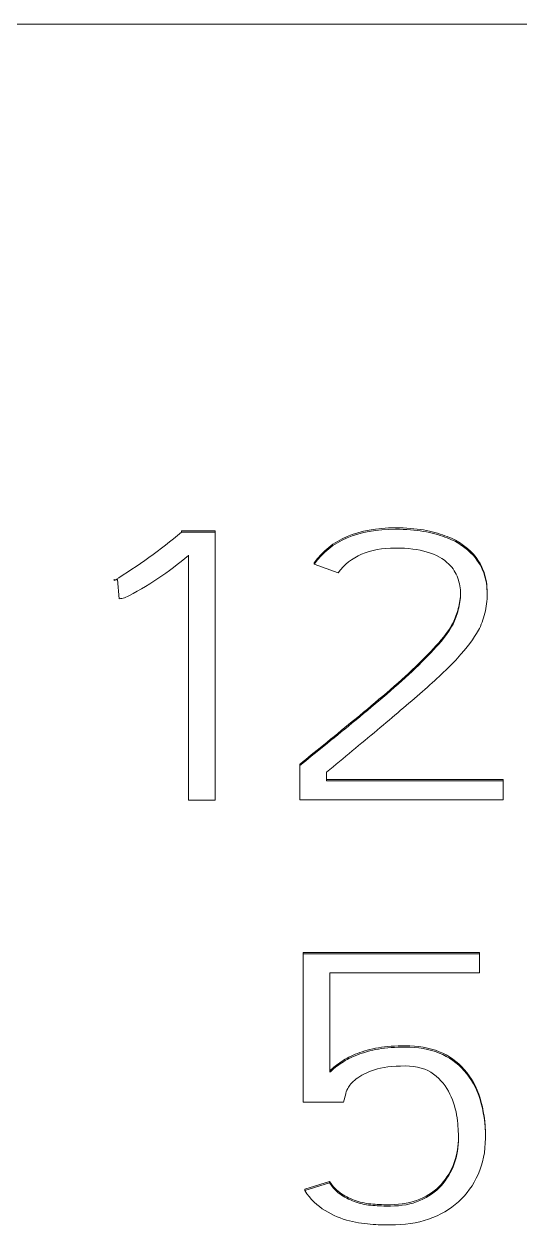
# Model space of a CAD drawing. Header units: millimetres. Extents: x -5035 to 14510, y -7775 to 12.
# Drawn here: x 1481.46 to 1484.02, y -1896.82 to -1890.6 of the extents above; entities that cross this region are included whole.
import ezdxf

# ---------------------------------------------------------------- set-up
doc = ezdxf.new("R2010")
doc.units = ezdxf.units.MM
doc.layers.add('eProC - L2', color=41, linetype='Continuous', lineweight=20)

msp = doc.modelspace()

# ---------------------------------------------------------------- linework, layer by layer
at = {"layer": 'eProC - L2', "linetype": 'Continuous'}
for p, q in [((1508.631, -1890.5994), (1440.631, -1890.5994)), ((1482.2725, -1893.2307), (1482.2725, -1893.2236)), ((1482.2725, -1893.2236), (1482.4456, -1893.2236)), ((1482.2725, -1893.2307), (1482.4456, -1893.2307)), ((1482.4456, -1893.2307), (1482.4456, -1893.2236)), ((1482.4456, -1893.2307), (1482.4456, -1894.6201)), ((1482.3077, -1894.6201), (1482.3077, -1893.3512)), ((1482.9596, -1893.3963), (1482.9596, -1893.3892)), ((1483.0832, -1893.4414), (1482.9596, -1893.3963)), ((1481.9238, -1893.481), (1481.9238, -1893.4739)), ((1481.9407, -1893.4764), (1481.9238, -1893.481)), ((1481.9485, -1893.5757), (1481.9407, -1893.4764)), ((1483.8548, -1893.5518), (1483.8548, -1893.5447)), ((1482.8854, -1894.4397), (1482.8854, -1894.4326)), ((1482.8854, -1894.6173), (1482.8854, -1894.4397)), ((1483.0233, -1894.4738), (1483.0233, -1894.5198)), ((1483.0233, -1894.5127), (1483.9368, -1894.5127)), ((1483.0233, -1894.5198), (1483.9368, -1894.5198)), ((1483.9368, -1894.5198), (1483.9368, -1894.5127)), ((1483.9368, -1894.5198), (1483.9368, -1894.6173)), ((1483.9368, -1894.6173), (1482.8854, -1894.6173)), ((1482.4456, -1894.6201), (1482.3077, -1894.6201)), ((1482.9023, -1895.4154), (1482.9023, -1895.4083)), ((1482.9023, -1895.4083), (1483.8158, -1895.4083)), ((1482.9023, -1895.4154), (1483.8158, -1895.4154)), ((1482.9023, -1896.1827), (1482.9023, -1895.4154)), ((1483.8158, -1895.4154), (1483.8158, -1895.4083)), ((1483.8158, -1895.4154), (1483.8158, -1895.5129)), ((1483.8158, -1895.5129), (1483.0402, -1895.5129)), ((1483.0402, -1895.5129), (1483.0402, -1896.0282)), ((1483.1222, -1896.1404), (1483.1105, -1896.1827)), ((1483.1105, -1896.1827), (1482.9023, -1896.1827)), ((1483.8457, -1896.3695), (1483.8457, -1896.3624)), ((1482.9101, -1896.6339), (1483.0376, -1896.5934)), ((1482.9101, -1896.6409), (1483.0376, -1896.6005)), ((1483.0376, -1896.6005), (1483.0376, -1896.5934)), ((1482.9101, -1896.6409), (1482.9101, -1896.6339))]:
    msp.add_line(p, q, dxfattribs=at)
for centre, radius, start, end in [((1480.5451, -1891.1917), 2.6723, 301.05908, 310.27195), ((1481.2436, -1892.1165), 1.63, 296.74446, 310.75187), ((1481.9392, -1893.3898), 0.1862, 272.88026, 281.77182)]:
    msp.add_arc(centre, radius, start, end, dxfattribs=at)
for points, knots in [([(1482.9596, -1893.3892), (1483.0454, -1893.2687), (1483.186, -1893.2089), (1483.4345, -1893.2089), (1483.4827, -1893.2126), (1483.5243, -1893.2199), (1483.5675, -1893.2276), (1483.6037, -1893.2374), (1483.6362, -1893.2494), (1483.6677, -1893.261), (1483.6948, -1893.2742), (1483.7169, -1893.289), (1483.7383, -1893.3032), (1483.7559, -1893.3184), (1483.7702, -1893.3322), (1483.8022, -1893.3631), (1483.8236, -1893.3975), (1483.8366, -1893.4343), (1483.8492, -1893.4699), (1483.8548, -1893.5076), (1483.8548, -1893.5442)], [0, 0, 0, 0, 0.1817816, 0.1817816, 0.233022, 0.233022, 0.233022, 0.2748488, 0.2748488, 0.2748488, 0.3092696, 0.3092696, 0.3092696, 0.3376729, 0.3376729, 0.3376729, 0.393579, 0.393579, 0.393579, 0.4473315, 0.4473315, 0.4473315, 0.4473315]), ([(1482.9596, -1893.3963), (1483.0454, -1893.2758), (1483.186, -1893.216), (1483.4345, -1893.216), (1483.4827, -1893.2197), (1483.5243, -1893.227), (1483.5675, -1893.2347), (1483.6037, -1893.2445), (1483.6362, -1893.2565), (1483.6677, -1893.268), (1483.6948, -1893.2813), (1483.7169, -1893.296), (1483.7383, -1893.3103), (1483.7559, -1893.3255), (1483.7702, -1893.3393), (1483.8022, -1893.3701), (1483.8236, -1893.4046), (1483.8366, -1893.4414), (1483.8492, -1893.4771), (1483.8548, -1893.515), (1483.8548, -1893.5859), (1483.8509, -1893.619), (1483.8431, -1893.6503), (1483.8348, -1893.6835), (1483.8236, -1893.7128), (1483.8093, -1893.7395), (1483.7866, -1893.7817), (1483.7507, -1893.8297), (1483.7013, -1893.8831), (1483.6508, -1893.9375), (1483.5907, -1893.9953), (1483.5191, -1894.057), (1483.4469, -1894.1191), (1483.3695, -1894.1858), (1483.2849, -1894.2566), (1483.2009, -1894.3269), (1483.1131, -1894.3992), (1483.0233, -1894.4738)], [0, 0, 0, 0, 0.181782, 0.181782, 0.233022, 0.233022, 0.233022, 0.274849, 0.274849, 0.274849, 0.30927, 0.30927, 0.30927, 0.337673, 0.337673, 0.337673, 0.393579, 0.393579, 0.393579, 0.447589, 0.447589, 0.497549, 0.497549, 0.497549, 0.543286, 0.543286, 0.543286, 0.623798, 0.623798, 0.623798, 0.73081, 0.73081, 0.73081, 0.859026, 0.859026, 0.859026, 1, 1, 1, 1]), ([(1482.8854, -1894.4397), (1482.891, -1894.4351), (1482.8967, -1894.4305), (1482.9023, -1894.4259), (1482.9367, -1894.3979), (1482.9778, -1894.3643), (1483.0741, -1894.287), (1483.1235, -1894.2465), (1483.2276, -1894.16), (1483.281, -1894.1158), (1483.3877, -1894.0238), (1483.4384, -1893.9797), (1483.484, -1893.9355), (1483.5289, -1893.8919), (1483.5698, -1893.8499), (1483.6037, -1893.8113), (1483.6384, -1893.7716), (1483.6635, -1893.7377), (1483.6778, -1893.7073), (1483.6884, -1893.685), (1483.6987, -1893.6613), (1483.7052, -1893.6337), (1483.7115, -1893.6068), (1483.7169, -1893.5794), (1483.7169, -1893.5224), (1483.7117, -1893.4957), (1483.6935, -1893.4423), (1483.6778, -1893.4184), (1483.6557, -1893.3963), (1483.6002, -1893.3409), (1483.5074, -1893.3135), (1483.2445, -1893.3135), (1483.1456, -1893.3558), (1483.0832, -1893.4414)], [0, 0, 0, 0, 0.010564, 0.010564, 0.010564, 0.103136, 0.103136, 0.195708, 0.195708, 0.28828, 0.28828, 0.380853, 0.380853, 0.380853, 0.467814, 0.467814, 0.467814, 0.535314, 0.535314, 0.535314, 0.579379, 0.579379, 0.579379, 0.626886, 0.626886, 0.674392, 0.674392, 0.721898, 0.721898, 0.721898, 0.856819, 0.856819, 1, 1, 1, 1]), ([(1482.8854, -1894.4326), (1482.891, -1894.428), (1482.8967, -1894.4234), (1482.9023, -1894.4188), (1482.9367, -1894.3908), (1482.9778, -1894.3572), (1483.0741, -1894.2799), (1483.1235, -1894.2394), (1483.2276, -1894.1529), (1483.281, -1894.1088), (1483.3877, -1894.0168), (1483.4384, -1893.9726), (1483.484, -1893.9284), (1483.5289, -1893.8849), (1483.5698, -1893.8429), (1483.6037, -1893.8042), (1483.6384, -1893.7645), (1483.6635, -1893.7306), (1483.6778, -1893.7002), (1483.6884, -1893.6779), (1483.6987, -1893.6542), (1483.7052, -1893.6266), (1483.7115, -1893.5998), (1483.7169, -1893.5723), (1483.7169, -1893.5437), (1483.7169, -1893.5435), (1483.7169, -1893.5433)], [0, 0, 0, 0, 0.0105635, 0.0105635, 0.0105635, 0.1031358, 0.1031358, 0.195708, 0.195708, 0.2882803, 0.2882803, 0.3808526, 0.3808526, 0.3808526, 0.4678142, 0.4678142, 0.4678142, 0.5353138, 0.5353138, 0.5353138, 0.5793794, 0.5793794, 0.5793794, 0.6268856, 0.6268856, 0.6271525, 0.6271525, 0.6271525, 0.6271525]), ([(1483.0402, -1896.0282), (1483.0572, -1896.0116), (1483.078, -1895.995), (1483.1014, -1895.9794), (1483.1242, -1895.9642), (1483.1521, -1895.9499), (1483.2146, -1895.926), (1483.251, -1895.9159), (1483.2914, -1895.9085), (1483.3326, -1895.901), (1483.3799, -1895.8984), (1483.562, -1895.8984), (1483.6648, -1895.9389), (1483.7364, -1896.0208), (1483.8083, -1896.1031), (1483.8457, -1896.2195), (1483.8457, -1896.4394), (1483.8327, -1896.502), (1483.7832, -1896.6124), (1483.7494, -1896.6603), (1483.7065, -1896.6989), (1483.6629, -1896.7381), (1483.6115, -1896.7688), (1483.4918, -1896.8093), (1483.4254, -1896.8194), (1483.3317, -1896.8194), (1483.3018, -1896.8194), (1483.2641, -1896.8167), (1483.2252, -1896.8138), (1483.1847, -1896.8093), (1483.0988, -1896.7872), (1483.0559, -1896.7698), (1483.0155, -1896.7449), (1482.9751, -1896.72), (1482.9387, -1896.686), (1482.9101, -1896.6409)], [0, 0, 0, 0, 0.033243, 0.033243, 0.033243, 0.072326, 0.072326, 0.111409, 0.111409, 0.111409, 0.162478, 0.162478, 0.294733, 0.294733, 0.294733, 0.482272, 0.482272, 0.569714, 0.569714, 0.657155, 0.657155, 0.657155, 0.734574, 0.734574, 0.811993, 0.811993, 0.835922, 0.835922, 0.835922, 0.885129, 0.885129, 0.934337, 0.934337, 0.934337, 1, 1, 1, 1]), ([(1483.0402, -1896.0211), (1483.0572, -1896.0045), (1483.078, -1895.988), (1483.1014, -1895.9723), (1483.1242, -1895.9571), (1483.1521, -1895.9429), (1483.2146, -1895.919), (1483.251, -1895.9088), (1483.2914, -1895.9015), (1483.3326, -1895.8939), (1483.3799, -1895.8914), (1483.562, -1895.8914), (1483.6648, -1895.9318), (1483.7364, -1896.0137), (1483.8083, -1896.096), (1483.8457, -1896.2125), (1483.8457, -1896.3625), (1483.8457, -1896.3627), (1483.8457, -1896.3628)], [0, 0, 0, 0, 0.0332428, 0.0332428, 0.0332428, 0.0723261, 0.0723261, 0.1114093, 0.1114093, 0.1114093, 0.1624782, 0.1624782, 0.2947334, 0.2947334, 0.2947334, 0.4822722, 0.4822722, 0.4824042, 0.4824042, 0.4824042, 0.4824042]), ([(1483.0376, -1896.6005), (1483.0559, -1896.6281), (1483.0767, -1896.6492), (1483.1001, -1896.6649), (1483.1229, -1896.6801), (1483.1495, -1896.6925), (1483.1769, -1896.7017), (1483.2037, -1896.7107), (1483.2328, -1896.7164), (1483.2628, -1896.7182), (1483.2928, -1896.7201), (1483.3239, -1896.7228), (1483.3538, -1896.7219), (1483.4109, -1896.7202), (1483.4618, -1896.7127), (1483.5503, -1896.6741), (1483.5881, -1896.6483), (1483.6453, -1896.5839), (1483.6687, -1896.5462), (1483.6843, -1896.5029), (1483.6996, -1896.4608), (1483.7065, -1896.4164), (1483.7065, -1896.341), (1483.7039, -1896.306), (1483.6987, -1896.2637), (1483.6936, -1896.2223), (1483.6804, -1896.1809), (1483.6622, -1896.1413), (1483.6435, -1896.1007), (1483.6141, -1896.0668), (1483.5412, -1896.0098), (1483.4918, -1895.996), (1483.3642, -1895.996), (1483.3109, -1896.0024), (1483.2302, -1896.03), (1483.199, -1896.0456), (1483.1547, -1896.0806), (1483.1404, -1896.0972), (1483.1326, -1896.1119), (1483.125, -1896.1263), (1483.1222, -1896.1367), (1483.1222, -1896.1404)], [0, 0, 0, 0, 0.052149, 0.052149, 0.052149, 0.095861, 0.095861, 0.095861, 0.137869, 0.137869, 0.137869, 0.180728, 0.180728, 0.180728, 0.257493, 0.257493, 0.334257, 0.334257, 0.411021, 0.411021, 0.411021, 0.510385, 0.510385, 0.570783, 0.570783, 0.570783, 0.653977, 0.653977, 0.653977, 0.717666, 0.717666, 0.781354, 0.781354, 0.847696, 0.847696, 0.914038, 0.914038, 0.98038, 0.98038, 0.98038, 1, 1, 1, 1]), ([(1483.0376, -1896.5934), (1483.0559, -1896.621), (1483.0767, -1896.6422), (1483.1001, -1896.6578), (1483.1229, -1896.673), (1483.1495, -1896.6854), (1483.1769, -1896.6946), (1483.2037, -1896.7036), (1483.2328, -1896.7093), (1483.2628, -1896.7112), (1483.2928, -1896.713), (1483.3239, -1896.7158), (1483.3538, -1896.7148), (1483.4109, -1896.7131), (1483.4618, -1896.7056), (1483.5503, -1896.667), (1483.5881, -1896.6412), (1483.6453, -1896.5768), (1483.6687, -1896.5391), (1483.6843, -1896.4959), (1483.6996, -1896.4537), (1483.7065, -1896.4094), (1483.7065, -1896.3624)], [0, 0, 0, 0, 0.0521487, 0.0521487, 0.0521487, 0.0958614, 0.0958614, 0.0958614, 0.1378688, 0.1378688, 0.1378688, 0.1807284, 0.1807284, 0.1807284, 0.2574926, 0.2574926, 0.3342569, 0.3342569, 0.4110211, 0.4110211, 0.4110211, 0.5103853, 0.5103853, 0.5103853, 0.5103853])]:
    msp.add_open_spline(points, degree=3, knots=knots, dxfattribs=at)

doc.saveas('drawing.dxf')
